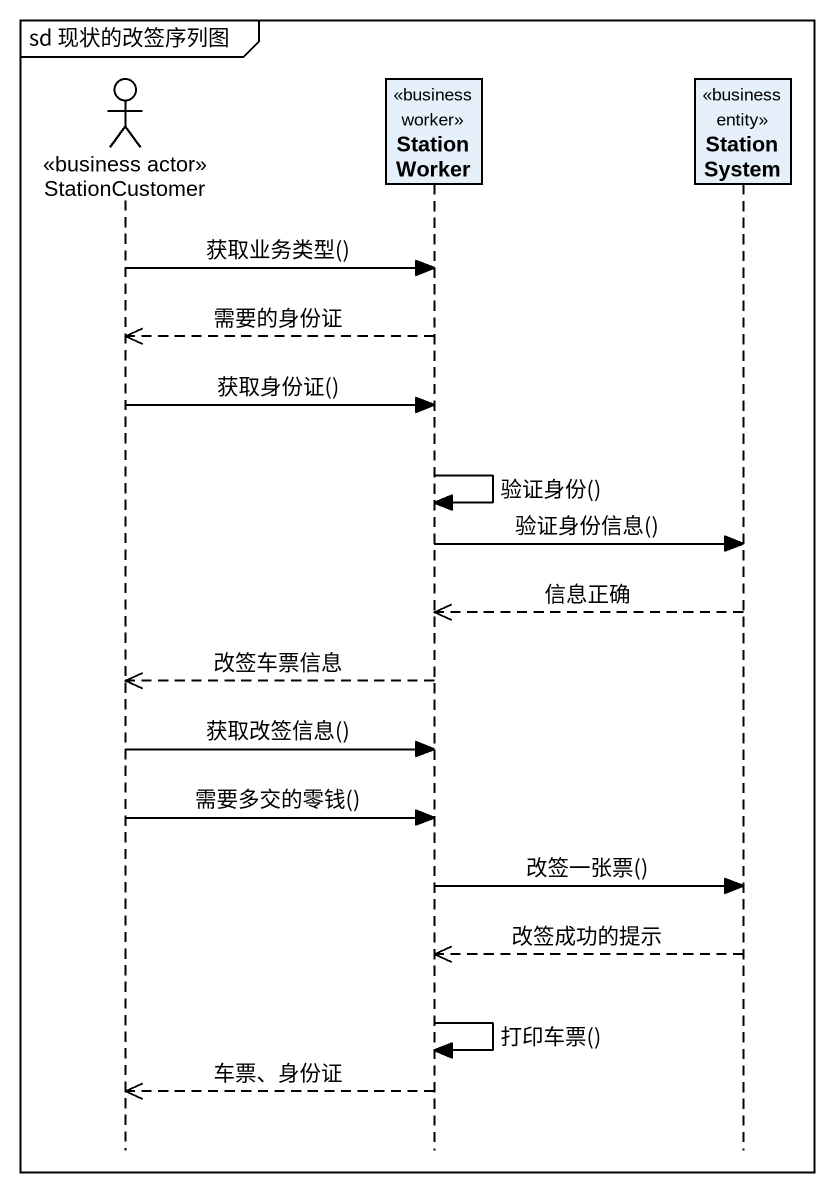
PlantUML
@startuml
mainframe sd 现状的改签序列图
hide footbox
actor StationCustomer <<business actor>>
participant StationWorker <<business worker>>
participant StationSystem <<business entity>>

StationCustomer -> StationWorker : 获取业务类型()
StationWorker -->> StationCustomer : 需要的身份证
StationCustomer -> StationWorker : 获取身份证()
StationWorker -> StationWorker : 验证身份()
StationWorker -> StationSystem : 验证身份信息()
StationSystem -->> StationWorker : 信息正确
StationWorker -->> StationCustomer : 改签车票信息
StationCustomer -> StationWorker : 获取改签信息()
StationCustomer -> StationWorker : 需要多交的零钱()
StationWorker -> StationSystem : 改签一张票()
StationSystem -->> StationWorker : 改签成功的提示
StationWorker -> StationWorker : 打印车票()
StationWorker -->> StationCustomer : 车票、身份证
@enduml
